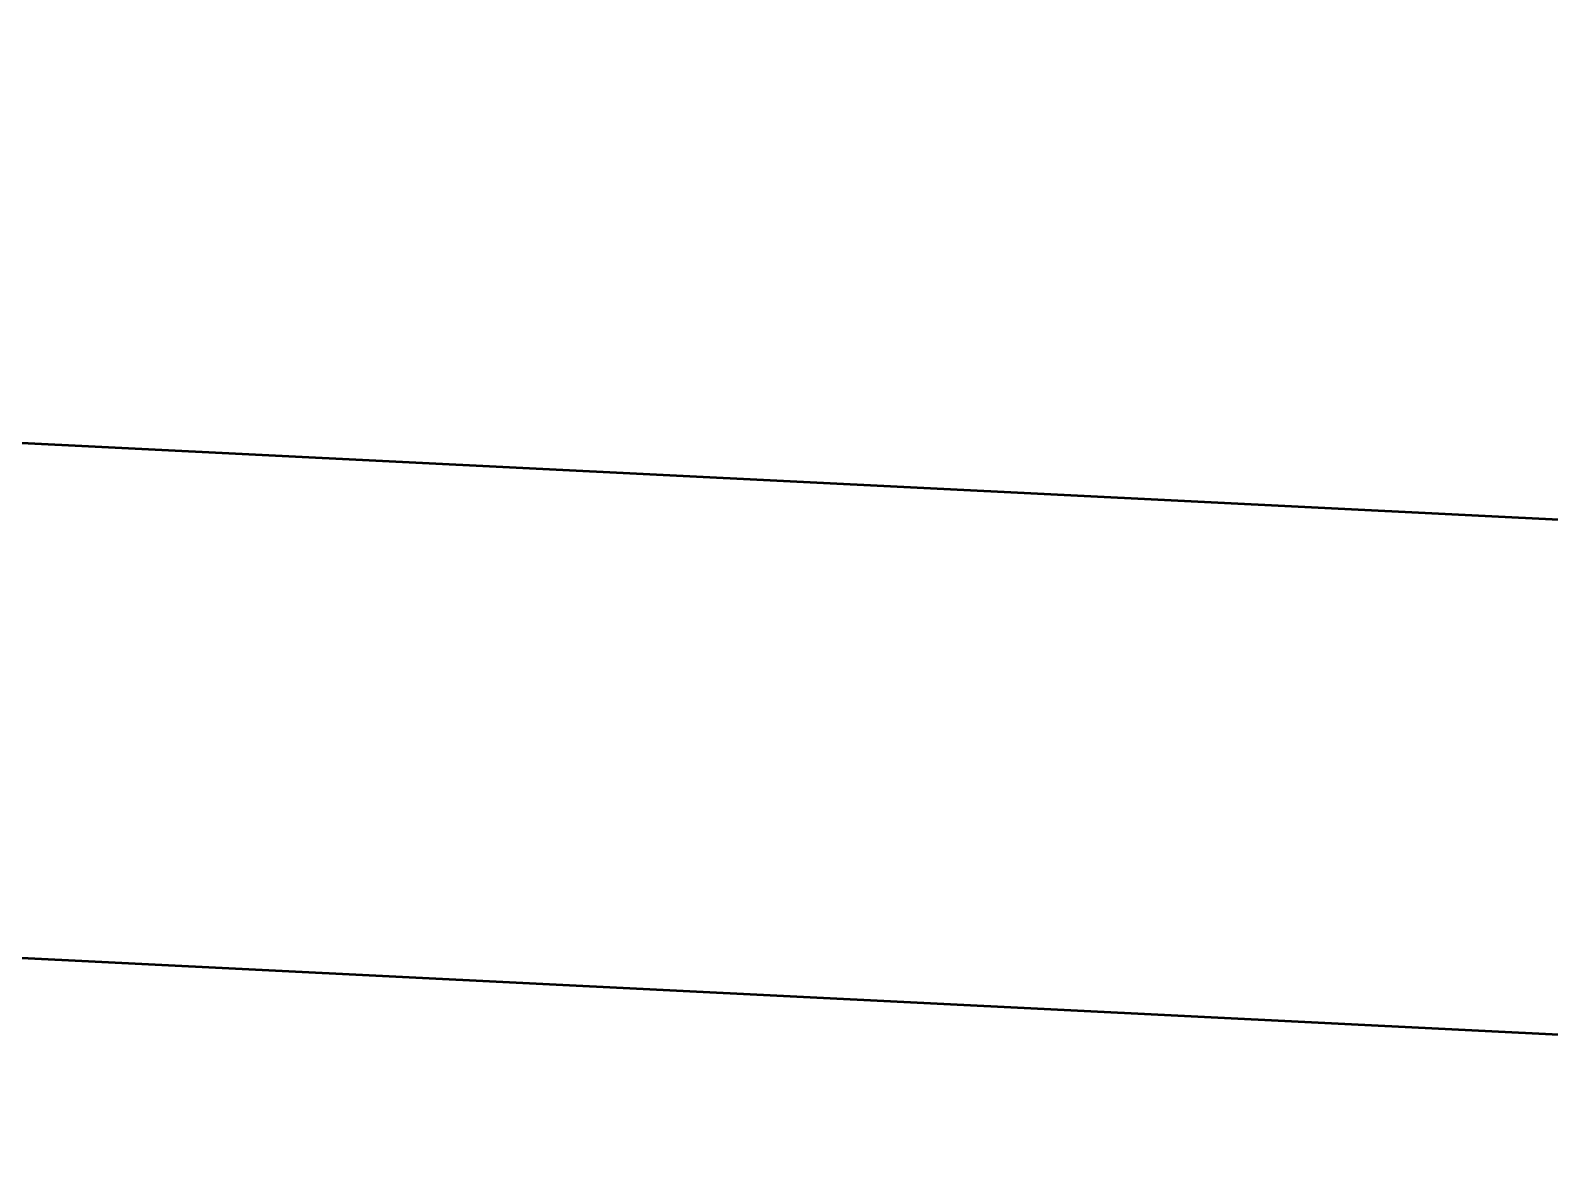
# Model space of a CAD drawing. Header units: metres. Extents: x 10 to 831, y 10 to 584.
# Drawn here: x 62.11 to 68.01, y 306 to 310.4 of the extents above; entities that cross this region are included whole.
import ezdxf

# ---------------------------------------------------------------- set-up
doc = ezdxf.new("R2010")
doc.units = ezdxf.units.M
doc.layers.add('CUT', color=7, linetype='Continuous', lineweight=50)
doc.layers.add('VIS', color=8, linetype='Continuous', lineweight=13)

msp = doc.modelspace()

# ---------------------------------------------------------------- linework, layer by layer
at = {"layer": 'CUT'}
for p, q in [((78, 308.002), (30, 310.402)), ((30, 308.402), (78, 306.002))]:
    msp.add_line(p, q, dxfattribs=at)
at = {"layer": 'VIS'}
for p, q in [((30, 310.402), (78, 308.002)), ((62.722, 308.766), (43.9076, 309.7068)), ((51.8084, 309.3116), (65.646, 308.6196)), ((60.3472, 308.8848), (62.4848, 308.7776)), ((61.5228, 308.826), (62.7632, 308.764)), ((62.3272, 308.7856), (61.728, 308.8156)), ((62.2272, 308.7908), (61.7344, 308.8152)), ((61.744, 308.8148), (62.502, 308.7768)), ((61.7516, 308.8144), (62.3152, 308.7864)), ((62.4228, 308.7808), (61.8228, 308.8108)), ((61.866, 308.8088), (62.4584, 308.7792)), ((61.8988, 308.8072), (62.3916, 308.7824)), ((61.9276, 308.8056), (62.5272, 308.7756)), ((61.9524, 308.8044), (62.432, 308.7804)), ((61.9672, 308.8036), (62.418, 308.7812)), ((61.9724, 308.8032), (62.1636, 308.794)), ((62.0016, 308.802), (62.2012, 308.792)), ((62.0172, 308.8012), (62.1716, 308.7936)), ((62.0228, 308.8008), (62.6224, 308.7708)), ((62.04, 308.8), (62.24, 308.79)), ((62.04, 308.8), (62.24, 308.79)), ((62.0404, 308.8), (62.1988, 308.792)), ((62.054, 308.7992), (62.254, 308.7892)), ((62.0696, 308.7984), (62.2392, 308.79)), ((62.2608, 308.7888), (62.108, 308.7968)), ((62.118, 308.796), (62.3136, 308.7864)), ((62.312, 308.7864), (62.1212, 308.796)), ((62.1496, 308.7944), (62.3232, 308.786)), ((62.1608, 308.794), (62.3416, 308.7848)), ((62.3612, 308.784), (62.1612, 308.794)), ((62.1768, 308.7932), (62.3764, 308.7832)), ((62.204, 308.792), (62.4028, 308.782)), ((62.2068, 308.7916), (62.3556, 308.7844)), ((62.2452, 308.7896), (62.8416, 308.76)), ((62.2516, 308.7896), (62.8416, 308.76)), ((62.2608, 308.7888), (62.4136, 308.7812)), ((62.4616, 308.7788), (62.2616, 308.7888)), ((62.2636, 308.7888), (62.4636, 308.7788)), ((62.2804, 308.788), (62.4764, 308.778)), ((62.2968, 308.7872), (62.4952, 308.7772)), ((62.312, 308.7864), (62.5028, 308.7768)), ((62.3132, 308.7864), (62.4788, 308.778)), ((62.3432, 308.7848), (62.5432, 308.7748)), ((62.3444, 308.7848), (62.5388, 308.7752)), ((62.348, 308.7848), (63.2232, 308.7408)), ((62.3612, 308.784), (62.5608, 308.774)), ((62.3888, 308.7824), (63.1744, 308.7432)), ((62.4168, 308.7812), (62.988, 308.7524)), ((62.4204, 308.7808), (62.5916, 308.7724)), ((62.4456, 308.7796), (62.6456, 308.7696)), ((62.4476, 308.7796), (62.6444, 308.7696)), ((62.4616, 308.7788), (62.6616, 308.7688)), ((62.4844, 308.7776), (62.6796, 308.768)), ((62.6744, 308.7684), (62.516, 308.7764)), ((62.5292, 308.7756), (62.6972, 308.7672)), ((63.086, 308.7476), (62.578, 308.7732)), ((62.6088, 308.7716), (62.8024, 308.762)), ((62.8276, 308.7608), (62.6328, 308.7704)), ((62.6516, 308.7696), (62.8436, 308.76)), ((62.6744, 308.7684), (62.8328, 308.7604)), ((63.252, 308.7396), (62.704, 308.7668)), ((63.3304, 308.7356), (62.7412, 308.7648)), ((62.7512, 308.7644), (62.9504, 308.7544)), ((62.7596, 308.764), (63.6816, 308.718)), ((62.7968, 308.762), (62.9964, 308.752)), ((62.8012, 308.762), (63.0012, 308.752)), ((62.802, 308.762), (62.9508, 308.7544)), ((62.818, 308.7612), (63.0172, 308.7512)), ((62.8368, 308.76), (62.992, 308.7524)), ((62.8436, 308.76), (63.0172, 308.7512)), ((62.884, 308.758), (63.0648, 308.7488)), ((63.076, 308.7484), (62.8848, 308.7576)), ((62.8852, 308.7576), (63.0464, 308.7496)), ((62.8868, 308.7576), (63.0692, 308.7484)), ((62.8924, 308.7572), (63.0916, 308.7476)), ((62.8924, 308.7572), (63.072, 308.7484)), ((63.076, 308.7484), (62.9032, 308.7568)), ((62.912, 308.7564), (65.0496, 308.6496)), ((62.9352, 308.7552), (63.9324, 308.7052)), ((62.9376, 308.7552), (63.5268, 308.7256)), ((62.9428, 308.7548), (63.0972, 308.7472)), ((63.4972, 308.7272), (62.944, 308.7548)), ((63.1604, 308.744), (62.9604, 308.754)), ((62.9992, 308.752), (63.198, 308.742)), ((63.1776, 308.7432), (63.0248, 308.7508)), ((63.264, 308.7388), (63.064, 308.7488)), ((63.076, 308.7484), (63.2668, 308.7388)), ((63.076, 308.7484), (63.2488, 308.7396)), ((63.086, 308.7476), (63.2556, 308.7392)), ((63.1024, 308.7468), (63.3008, 308.7368)), ((63.1096, 308.7464), (63.3092, 308.7364)), ((63.1188, 308.746), (63.31, 308.7364)), ((63.1228, 308.746), (63.3172, 308.736)), ((78, 308.002), (63.1464, 308.7448)), ((63.1604, 308.744), (63.3604, 308.734)), ((63.1776, 308.7432), (63.3304, 308.7356)), ((63.2012, 308.742), (63.3692, 308.7336)), ((63.4172, 308.7312), (63.2176, 308.7412)), ((64.9184, 308.656), (63.2248, 308.7408)), ((63.2312, 308.7404), (63.3908, 308.7324)), ((63.4288, 308.7304), (63.2352, 308.7404)), ((63.26, 308.7388), (63.7148, 308.7164)), ((63.264, 308.7388), (63.464, 308.7288)), ((63.2724, 308.7384), (63.8724, 308.7084)), ((63.9112, 308.7064), (63.3164, 308.736)), ((63.3388, 308.7352), (63.4848, 308.7276)), ((63.3544, 308.7344), (63.9224, 308.706)), ((63.358, 308.734), (63.5412, 308.7248)), ((63.3836, 308.7328), (63.5772, 308.7232)), ((63.4132, 308.7312), (65.1064, 308.6468)), ((63.4288, 308.7304), (63.6224, 308.7208)), ((63.4424, 308.73), (64.0412, 308.7)), ((63.4452, 308.7296), (64.0372, 308.7)), ((63.456, 308.7292), (63.652, 308.7196)), ((63.4616, 308.7288), (63.6616, 308.7188)), ((63.6256, 308.7208), (63.4672, 308.7288)), ((63.4692, 308.7284), (63.9196, 308.706)), ((63.486, 308.7276), (63.6844, 308.7176)), ((63.5148, 308.7264), (64.506, 308.6768)), ((63.5428, 308.7248), (63.7404, 308.7148)), ((63.5476, 308.7248), (63.7464, 308.7148)), ((63.56, 308.724), (64.0228, 308.7008)), ((63.7668, 308.7136), (63.594, 308.7224)), ((63.764, 308.714), (63.5944, 308.7224)), ((63.6104, 308.7216), (64.1492, 308.6944)), ((63.6236, 308.7208), (64.5152, 308.6764)), ((63.6256, 308.7208), (63.784, 308.7128)), ((63.6296, 308.7204), (63.8264, 308.7108)), ((63.6336, 308.7204), (65.4004, 308.632)), ((63.8396, 308.71), (63.6488, 308.7196)), ((63.6916, 308.7176), (63.868, 308.7088)), ((63.6952, 308.7172), (63.844, 308.71)), ((64.1992, 308.692), (63.7064, 308.7168)), ((63.9348, 308.7052), (63.7392, 308.7152)), ((63.9584, 308.704), (63.7588, 308.714)), ((63.764, 308.714), (63.9332, 308.7052)), ((63.7668, 308.7136), (63.9396, 308.7052)), ((63.7696, 308.7136), (63.9252, 308.7056)), ((63.7888, 308.7124), (63.9416, 308.7048)), ((63.7892, 308.7124), (63.9604, 308.704)), ((64.348, 308.6848), (63.8, 308.712)), ((63.9964, 308.702), (63.8016, 308.712)), ((64.4224, 308.6808), (63.8224, 308.7108)), ((63.8396, 308.71), (64.0308, 308.7004)), ((63.8528, 308.7092), (64.0144, 308.7012)), ((63.8708, 308.7084), (64.3636, 308.684)), ((63.8732, 308.7084), (64.0412, 308.7)), ((63.9012, 308.7068), (64.0956, 308.6972)), ((63.9088, 308.7064), (64.1084, 308.6964)), ((63.9236, 308.706), (64.07, 308.6984)), ((63.9348, 308.7052), (64.13, 308.6956)), ((63.9584, 308.704), (64.1584, 308.694)), ((63.9828, 308.7028), (64.5308, 308.6756)), ((63.996, 308.702), (64.196, 308.6924)), ((64.0008, 308.702), (64.2008, 308.692)), ((64.0224, 308.7008), (64.6224, 308.6708)), ((64.0436, 308.7), (64.2384, 308.69)), ((64.0448, 308.6996), (65.7184, 308.616)), ((64.0456, 308.6996), (64.2456, 308.6896)), ((64.0544, 308.6992), (64.2544, 308.6892)), ((64.074, 308.6984), (64.27, 308.6884)), ((64.0768, 308.698), (65.0772, 308.648)), ((64.5768, 308.6732), (64.1012, 308.6968)), ((65.1356, 308.6452), (64.1364, 308.6952)), ((64.158, 308.694), (64.3516, 308.6844)), ((64.1904, 308.6924), (64.35, 308.6844)), ((64.218, 308.6912), (64.4148, 308.6812)), ((64.234, 308.6904), (64.4328, 308.6804)), ((64.2396, 308.69), (64.4356, 308.6804)), ((64.2596, 308.6892), (64.7352, 308.6652)), ((64.462, 308.6788), (64.262, 308.6888)), ((64.4644, 308.6788), (64.2644, 308.6888)), ((64.2652, 308.6888), (64.456, 308.6792)), ((64.4416, 308.68), (64.272, 308.6884)), ((64.2744, 308.6884), (65.3744, 308.6332)), ((64.458, 308.6792), (64.2852, 308.6876)), ((64.2876, 308.6876), (64.8864, 308.6576)), ((64.2904, 308.6876), (64.7368, 308.6652)), ((64.2916, 308.6876), (64.49, 308.6776)), ((64.3212, 308.686), (64.8928, 308.6572)), ((64.3364, 308.6852), (65.3352, 308.6352)), ((64.3416, 308.6848), (64.5412, 308.6748)), ((64.5912, 308.6724), (64.3924, 308.6824)), ((64.4112, 308.6816), (65.0088, 308.6516)), ((64.6036, 308.672), (64.4128, 308.6812)), ((64.972, 308.6536), (64.4188, 308.6812)), ((64.4416, 308.68), (64.6112, 308.6716)), ((64.4552, 308.6792), (65.0036, 308.652)), ((64.458, 308.6792), (64.6308, 308.6704)), ((64.462, 308.6788), (64.662, 308.6688)), ((64.4644, 308.6788), (64.6644, 308.6688)), ((64.4856, 308.6776), (64.64, 308.67)), ((64.498, 308.6772), (64.982, 308.6528)), ((64.5088, 308.6764), (64.6548, 308.6692)), ((64.7284, 308.6656), (64.5308, 308.6756)), ((64.5452, 308.6748), (64.7132, 308.6664)), ((64.7056, 308.6668), (64.5528, 308.6744)), ((64.5744, 308.6732), (64.7668, 308.6636)), ((64.5912, 308.6724), (64.79, 308.6624)), ((64.6032, 308.672), (65.1564, 308.644)), ((64.6036, 308.672), (64.7948, 308.6624)), ((64.6756, 308.6684), (64.8736, 308.6584)), ((64.6796, 308.668), (64.874, 308.6584)), ((64.688, 308.6676), (64.8672, 308.6588)), ((64.902, 308.6568), (64.7056, 308.6668)), ((64.7056, 308.6668), (64.8584, 308.6592)), ((64.7284, 308.6656), (64.9256, 308.6556)), ((64.742, 308.6648), (64.9412, 308.6548)), ((64.758, 308.664), (64.958, 308.654)), ((64.7764, 308.6632), (65.5344, 308.6252)), ((64.7984, 308.662), (65.6732, 308.6184)), ((64.8112, 308.6616), (65.0084, 308.6516)), ((64.8544, 308.6592), (65.0544, 308.6492)), ((64.864, 308.6588), (65.02, 308.6512)), ((64.8856, 308.6576), (65.0852, 308.6476)), ((64.902, 308.6568), (65.0984, 308.6472)), ((65.1072, 308.6468), (64.9116, 308.6564)), ((65.074, 308.6484), (64.9132, 308.6564)), ((64.9328, 308.6552), (65.1264, 308.6456)), ((65.1588, 308.644), (64.9592, 308.654)), ((64.9696, 308.6536), (65.1692, 308.6436)), ((65.1652, 308.6436), (64.9704, 308.6536)), ((64.9712, 308.6536), (65.4216, 308.6308)), ((65.1492, 308.6444), (64.9764, 308.6532)), ((64.9872, 308.6528), (65.186, 308.6428)), ((65.0236, 308.6508), (65.2196, 308.6412)), ((65.2108, 308.6416), (65.0524, 308.6492)), ((65.2624, 308.6388), (65.0624, 308.6488)), ((65.0848, 308.6476), (65.2828, 308.638)), ((65.0936, 308.6472), (65.24, 308.64)), ((65.1072, 308.6468), (65.3024, 308.6368)), ((65.1116, 308.6464), (68.134, 308.4952)), ((65.1492, 308.6444), (65.3216, 308.636)), ((65.1496, 308.6444), (65.3092, 308.6364)), ((65.1588, 308.644), (65.3588, 308.634)), ((65.366, 308.6336), (65.1724, 308.6432)), ((65.3676, 308.6336), (65.1768, 308.6432)), ((65.1832, 308.6428), (65.332, 308.6356)), ((65.3864, 308.6328), (65.1876, 308.6428)), ((65.2004, 308.642), (65.4004, 308.632)), ((65.2108, 308.6416), (65.3696, 308.6336)), ((65.2172, 308.6412), (65.3852, 308.6328)), ((65.246, 308.6396), (65.446, 308.6296)), ((65.248, 308.6396), (65.4436, 308.63)), ((65.444, 308.63), (65.2612, 308.6388)), ((65.2624, 308.6388), (65.4624, 308.6288)), ((65.458, 308.6292), (65.2888, 308.6376)), ((65.9232, 308.606), (65.324, 308.636)), ((65.366, 308.6336), (65.5596, 308.624)), ((65.3676, 308.6336), (65.5584, 308.624)), ((65.3864, 308.6328), (65.5852, 308.6228)), ((65.4112, 308.6316), (65.5656, 308.6236)), ((65.4116, 308.6316), (65.6024, 308.622)), ((65.4192, 308.6312), (66.0112, 308.6016)), ((65.4272, 308.6308), (65.626, 308.6208)), ((65.4384, 308.63), (65.638, 308.62)), ((65.444, 308.63), (65.6264, 308.6208)), ((65.4528, 308.6292), (65.6288, 308.6204)), ((65.458, 308.6292), (65.6524, 308.6192)), ((65.458, 308.6292), (65.6276, 308.6208)), ((65.4584, 308.6292), (65.658, 308.6192)), ((65.466, 308.6288), (65.6272, 308.6208)), ((65.4768, 308.628), (67.6144, 308.5212)), ((65.5236, 308.626), (66.1232, 308.596)), ((65.5956, 308.6224), (65.7956, 308.6124)), ((65.6024, 308.622), (65.7972, 308.612)), ((65.84, 308.61), (65.6672, 308.6188)), ((65.6732, 308.6184), (65.8732, 308.6084)), ((66.5, 308.5772), (65.6784, 308.618)), ((65.6788, 308.618), (65.8248, 308.6108)), ((65.7072, 308.6168), (65.9008, 308.6068)), ((65.9136, 308.6064), (65.716, 308.616)), ((65.9584, 308.604), (65.7584, 308.614)), ((65.7652, 308.6136), (65.9448, 308.6048)), ((65.7824, 308.6128), (65.9808, 308.6028)), ((65.7908, 308.6124), (65.9876, 308.6028)), ((66.422, 308.5808), (65.822, 308.6108)), ((65.84, 308.61), (66.0128, 308.6012)), ((65.8428, 308.61), (66.6644, 308.5688)), ((65.8648, 308.6088), (66.0628, 308.5988)), ((65.8848, 308.6076), (66.0728, 308.5984)), ((65.8892, 308.6076), (66.0572, 308.5992)), ((65.9136, 308.6064), (66.1112, 308.5964)), ((65.918, 308.606), (66.4664, 308.5788)), ((66.1316, 308.5956), (65.9404, 308.6048)), ((65.9548, 308.6044), (66.12, 308.596)), ((65.9584, 308.604), (66.158, 308.594)), ((66.1336, 308.5952), (65.9632, 308.604)), ((66.136, 308.5952), (65.9664, 308.6036)), ((65.9672, 308.6036), (66.1404, 308.5948)), ((65.9932, 308.6024), (66.1904, 308.5924)), ((66, 308.602), (66.2, 308.592)), ((66.162, 308.594), (66.0036, 308.602)), ((66.0048, 308.6016), (66.204, 308.5916)), ((66.006, 308.6016), (66.5744, 308.5732)), ((66.2112, 308.5916), (66.0116, 308.6016)), ((66.022, 308.6008), (66.622, 308.5708)), ((66.0284, 308.6004), (66.4912, 308.5776)), ((66.0304, 308.6004), (66.226, 308.5908)), ((66.076, 308.598), (66.2248, 308.5908)), ((66.234, 308.5904), (66.0812, 308.598)), ((66.2792, 308.588), (66.084, 308.598)), ((66.1088, 308.5964), (66.5884, 308.5724)), ((66.1316, 308.5956), (66.3224, 308.586)), ((66.1336, 308.5952), (66.3044, 308.5868)), ((66.1344, 308.5952), (66.6228, 308.5708)), ((66.136, 308.5952), (66.3052, 308.5868)), ((66.3336, 308.5852), (66.1388, 308.5952)), ((66.1624, 308.594), (66.3208, 308.586)), ((66.1816, 308.5928), (66.38, 308.5828)), ((66.1848, 308.5928), (66.356, 308.584)), ((66.1992, 308.592), (66.3952, 308.5824)), ((66.2112, 308.5916), (66.4108, 308.5816)), ((66.226, 308.5908), (66.4164, 308.5812)), ((66.234, 308.5904), (66.3868, 308.5828)), ((66.236, 308.59), (66.4308, 308.5804)), ((66.2572, 308.5892), (66.4128, 308.5812)), ((66.8156, 308.5612), (66.2624, 308.5888)), ((66.2636, 308.5888), (66.41, 308.5816)), ((66.4648, 308.5788), (66.2648, 308.5888)), ((66.274, 308.5884), (66.4724, 308.5784)), ((66.2792, 308.588), (66.4748, 308.5784)), ((66.2924, 308.5872), (66.7472, 308.5648)), ((66.3396, 308.5852), (66.5392, 308.5752)), ((66.54, 308.5752), (66.3572, 308.584)), ((66.5312, 308.5756), (66.3584, 308.584)), ((66.4336, 308.5804), (66.5952, 308.5724)), ((66.4468, 308.5796), (67, 308.552)), ((66.4728, 308.5784), (66.9236, 308.556)), ((66.4748, 308.5784), (67.2604, 308.5388)), ((66.4772, 308.578), (67.012, 308.5512)), ((66.4804, 308.578), (66.68, 308.568)), ((66.4832, 308.578), (67.022, 308.5508)), ((66.5312, 308.5756), (66.704, 308.5668)), ((66.54, 308.5752), (66.7224, 308.566)), ((66.5576, 308.574), (66.7488, 308.5644)), ((66.5612, 308.574), (66.7292, 308.5656)), ((66.6168, 308.5712), (66.782, 308.5628)), ((67.1136, 308.5464), (66.638, 308.57)), ((66.6564, 308.5692), (66.856, 308.5592)), ((66.6612, 308.5688), (66.8348, 308.5604)), ((66.8664, 308.5588), (66.67, 308.5684)), ((66.6712, 308.5684), (66.82, 308.5608)), ((66.684, 308.5676), (67.2832, 308.538)), ((66.8952, 308.5572), (66.7044, 308.5668)), ((66.7052, 308.5668), (66.9048, 308.5568)), ((66.7528, 308.5644), (66.9528, 308.5544)), ((66.7952, 308.5624), (66.9948, 308.5524)), ((66.7964, 308.562), (67.272, 308.5384)), ((66.846, 308.5596), (67.046, 308.5496)), ((66.8488, 308.5596), (66.9948, 308.5524)), ((66.8548, 308.5592), (67.0548, 308.5492)), ((66.8608, 308.5588), (67.0416, 308.55)), ((66.8664, 308.5588), (67.0628, 308.5488)), ((66.8952, 308.5572), (67.0864, 308.5476)), ((66.8984, 308.5572), (67.7736, 308.5132)), ((67.0992, 308.5472), (66.9016, 308.5568)), ((66.954, 308.5544), (67.1084, 308.5464)), ((66.9748, 308.5532), (67.1736, 308.5432)), ((66.9828, 308.5528), (67.1788, 308.5432)), ((67.1524, 308.5444), (66.9832, 308.5528)), ((66.998, 308.552), (67.5904, 308.5224)), ((67.0144, 308.5512), (67.2092, 308.5416)), ((67.0356, 308.5504), (67.2352, 308.5404)), ((67.24, 308.54), (67.04, 308.55)), ((67.222, 308.5408), (67.0492, 308.5496)), ((67.054, 308.5492), (67.252, 308.5392)), ((67.2628, 308.5388), (67.0628, 308.5488)), ((67.3032, 308.5368), (67.1096, 308.5464)), ((67.1112, 308.5464), (67.274, 308.5384)), ((67.1524, 308.5444), (67.322, 308.536)), ((67.1612, 308.544), (67.356, 308.534)), ((67.1996, 308.542), (67.3996, 308.532)), ((67.2, 308.542), (67.7976, 308.512)), ((67.2044, 308.5416), (67.4, 308.532)), ((67.2136, 308.5412), (67.3896, 308.5324)), ((67.222, 308.5408), (67.3948, 308.5324)), ((67.2332, 308.5404), (67.4012, 308.532)), ((67.24, 308.54), (67.44, 308.53)), ((67.24, 308.54), (67.44, 308.53)), ((67.2628, 308.5388), (67.4628, 308.5288)), ((67.2668, 308.5388), (67.4592, 308.5292)), ((67.2736, 308.5384), (67.8736, 308.5084)), ((67.2788, 308.538), (67.4444, 308.5296)), ((67.3032, 308.5368), (67.4972, 308.5272)), ((67.5024, 308.5268), (67.3076, 308.5368)), ((67.3808, 308.5328), (67.9292, 308.5056)), ((67.3876, 308.5328), (67.5476, 308.5248)), ((67.4016, 308.532), (67.5628, 308.524)), ((67.4336, 308.5304), (67.58, 308.5232)), ((67.636, 308.5204), (67.4532, 308.5292)), ((67.4548, 308.5292), (67.6548, 308.5192)), ((67.6652, 308.5188), (67.4652, 308.5288)), ((67.6592, 308.5192), (67.4684, 308.5284)), ((67.504, 308.5268), (67.704, 308.5168)), ((67.5288, 308.5256), (67.728, 308.5156)), ((67.5524, 308.5244), (67.752, 308.5144)), ((67.5604, 308.524), (67.74, 308.5148)), ((67.564, 308.5236), (67.7128, 308.5164)), ((67.584, 308.5228), (67.7648, 308.5136)), ((67.7476, 308.5148), (67.5892, 308.5224)), ((67.762, 308.514), (67.6092, 308.5216)), ((67.636, 308.5204), (67.8184, 308.5112)), ((67.6436, 308.52), (67.8372, 308.51)), ((67.6548, 308.5192), (67.8548, 308.5092)), ((67.6592, 308.5192), (67.8504, 308.5096)), ((67.83, 308.5104), (67.6608, 308.5188)), ((67.6652, 308.5188), (67.8652, 308.5088)), ((67.678, 308.518), (68.2784, 308.488)), ((67.704, 308.5168), (67.8952, 308.5072)), ((67.9132, 308.5064), (67.7404, 308.5148)), ((67.7476, 308.5148), (67.906, 308.5068)), ((67.7572, 308.514), (67.954, 308.5044)), ((67.762, 308.514), (67.9148, 308.5064)), ((67.77, 308.5136), (67.9688, 308.5036)), ((67.7928, 308.5124), (67.9876, 308.5028)), ((67.8084, 308.5116), (68.2632, 308.4888)), ((68.0216, 308.5008), (67.8216, 308.5108)), ((67.83, 308.5104), (67.9996, 308.502)), ((67.8796, 308.508), (68.034, 308.5004)), ((67.9052, 308.5068), (68.0732, 308.4984)), ((67.9132, 308.5064), (68.086, 308.4976)), ((67.9632, 308.504), (68.1604, 308.494)), ((67.9748, 308.5032), (68.4252, 308.4808)), ((68.472, 308.4784), (67.9788, 308.5032)), ((30, 308.402), (78, 306.002)), ((63.204, 306.7416), (42.5292, 307.7756)), ((59.0412, 306.95), (62.4344, 306.7804)), ((63.0368, 306.75), (60.9668, 306.8536)), ((62.348, 306.7844), (61.1228, 306.846)), ((61.1552, 306.8444), (63.2248, 306.7408)), ((65.3996, 306.632), (61.514, 306.8264)), ((62.2408, 306.79), (61.642, 306.82)), ((62.338, 306.7852), (61.7564, 306.814)), ((61.7588, 306.814), (62.3484, 306.7844)), ((62.3504, 306.7844), (61.8956, 306.8072)), ((62.1608, 306.794), (61.98, 306.8028)), ((62.1744, 306.7932), (61.9948, 306.8024)), ((62.1688, 306.7936), (62.0224, 306.8008)), ((62.2608, 306.7888), (62.0636, 306.7988)), ((62.3096, 306.7864), (62.1112, 306.7964)), ((62.568, 306.7736), (62.1176, 306.796)), ((62.3188, 306.786), (62.1188, 306.796)), ((62.3432, 306.7848), (62.1436, 306.7948)), ((62.1604, 306.794), (62.3544, 306.7844)), ((62.326, 306.7856), (62.1716, 306.7936)), ((62.3968, 306.782), (62.1968, 306.792)), ((62.3572, 306.784), (62.1988, 306.792)), ((62.402, 306.782), (62.2032, 306.792)), ((62.4044, 306.7816), (62.2044, 306.7916)), ((62.4188, 306.7812), (62.2188, 306.7912)), ((62.8224, 306.7608), (62.2228, 306.7908)), ((62.4148, 306.7812), (62.2296, 306.7904)), ((62.4084, 306.7816), (62.2392, 306.79)), ((62.4204, 306.7808), (62.2492, 306.7896)), ((62.8416, 306.76), (62.2504, 306.7896)), ((62.5212, 306.776), (62.3388, 306.7852)), ((63.2548, 306.7392), (62.3444, 306.7848)), ((62.3472, 306.7848), (62.5468, 306.7748)), ((62.5008, 306.7768), (62.348, 306.7844)), ((62.3572, 306.784), (62.516, 306.7764)), ((62.5292, 306.7756), (62.3612, 306.784)), ((62.8852, 306.7576), (62.4012, 306.782)), ((62.4016, 306.782), (62.6, 306.772)), ((62.6032, 306.772), (62.4044, 306.7816)), ((62.4084, 306.7816), (62.578, 306.7732)), ((62.5788, 306.7732), (62.412, 306.7816)), ((62.6124, 306.7712), (62.4128, 306.7812)), ((62.6088, 306.7716), (62.4152, 306.7812)), ((62.4188, 306.7812), (62.6188, 306.7712)), ((62.4228, 306.7808), (63.0224, 306.7508)), ((62.9924, 306.7524), (62.444, 306.7796)), ((62.6448, 306.7696), (62.4484, 306.7796)), ((62.6516, 306.7696), (62.4592, 306.7792)), ((62.6632, 306.7688), (62.4636, 306.7788)), ((62.656, 306.7692), (62.4716, 306.7784)), ((62.6948, 306.7672), (62.4964, 306.7772)), ((62.694, 306.7672), (62.5028, 306.7768)), ((63.1184, 306.746), (62.5192, 306.776)), ((62.5212, 306.776), (62.704, 306.7668)), ((63.5264, 306.7256), (62.5276, 306.7756)), ((62.7336, 306.7652), (62.5388, 306.7752)), ((62.6976, 306.7672), (62.546, 306.7748)), ((62.7512, 306.7644), (62.552, 306.7744)), ((62.5788, 306.7732), (62.746, 306.7648)), ((63.1832, 306.7428), (62.5836, 306.7728)), ((62.8012, 306.762), (62.6012, 306.772)), ((62.6032, 306.772), (62.802, 306.762)), ((62.7536, 306.7644), (62.6076, 306.7716)), ((62.6124, 306.7712), (62.812, 306.7616)), ((65.5964, 306.622), (62.6524, 306.7692)), ((62.802, 306.762), (62.6532, 306.7692)), ((62.8368, 306.76), (62.6812, 306.768)), ((62.8924, 306.7572), (62.6932, 306.7672)), ((62.694, 306.7672), (62.8848, 306.7576)), ((62.6976, 306.7672), (62.8492, 306.7596)), ((62.884, 306.758), (62.7032, 306.7668)), ((62.9004, 306.7568), (62.7048, 306.7668)), ((63.2516, 306.7396), (62.7128, 306.7664)), ((62.7188, 306.766), (63.3184, 306.736)), ((63.542, 306.7248), (62.7204, 306.766)), ((63.2312, 306.7404), (62.7516, 306.7644)), ((62.7836, 306.7628), (63.7828, 306.7128)), ((63.2712, 306.7384), (62.7956, 306.7624)), ((63.646, 306.7196), (62.86, 306.7588)), ((62.8848, 306.7576), (63.7064, 306.7168)), ((63.0896, 306.7476), (62.8916, 306.7576)), ((63.5456, 306.7248), (62.9464, 306.7548)), ((63.148, 306.7444), (62.9484, 306.7544)), ((63.1552, 306.7444), (62.97, 306.7536)), ((63.1536, 306.7444), (62.9728, 306.7532)), ((63.2164, 306.7412), (63.0172, 306.7512)), ((63.2012, 306.742), (63.0332, 306.7504)), ((63.242, 306.74), (63.042, 306.75)), ((63.2956, 306.7372), (63.0968, 306.7472)), ((63.2516, 306.7396), (63.0972, 306.7472)), ((63.3084, 306.7364), (63.15, 306.7444)), ((63.3044, 306.7368), (63.1528, 306.7444)), ((63.1536, 306.7444), (63.334, 306.7352)), ((63.764, 306.714), (63.168, 306.7436)), ((63.3836, 306.7328), (63.19, 306.7424)), ((63.3388, 306.7352), (63.1924, 306.7424)), ((63.3984, 306.732), (63.1996, 306.742)), ((63.4208, 306.7308), (63.2284, 306.7404)), ((63.3972, 306.732), (63.2484, 306.7396)), ((63.456, 306.7292), (63.26, 306.7392)), ((63.4172, 306.7312), (63.2644, 306.7388)), ((63.458, 306.7292), (63.2668, 306.7388)), ((63.7892, 306.7124), (63.276, 306.7384)), ((63.2956, 306.7372), (63.494, 306.7272)), ((64.9576, 306.654), (63.3012, 306.7368)), ((63.3044, 306.7368), (63.456, 306.7292)), ((63.3084, 306.7364), (63.4672, 306.7288)), ((63.512, 306.7264), (63.3172, 306.736)), ((63.3304, 306.7356), (63.92, 306.706)), ((63.5476, 306.7248), (63.3484, 306.7344)), ((63.5432, 306.7248), (63.35, 306.7344)), ((63.9404, 306.7048), (63.3692, 306.7336)), ((63.8528, 306.7092), (63.3692, 306.7336)), ((65.5828, 306.6228), (63.384, 306.7328)), ((63.3984, 306.732), (63.5972, 306.722)), ((63.8664, 306.7088), (63.4116, 306.7316)), ((63.6072, 306.7216), (63.4264, 306.7308)), ((63.6296, 306.7204), (63.4324, 306.7304)), ((63.6172, 306.7212), (63.4348, 306.7304)), ((63.458, 306.7292), (63.6488, 306.7196)), ((63.662, 306.7188), (63.462, 306.7288)), ((64.7888, 306.6624), (63.4868, 306.7276)), ((63.7232, 306.716), (63.5268, 306.7256)), ((63.9988, 306.702), (63.5364, 306.7252)), ((63.5432, 306.7248), (63.7364, 306.7152)), ((64.448, 306.6796), (63.5732, 306.7232)), ((63.7608, 306.714), (63.5768, 306.7232)), ((63.7944, 306.7124), (63.5956, 306.7224)), ((63.7696, 306.7136), (63.614, 306.7212)), ((63.6172, 306.7212), (63.8, 306.712)), ((64.07, 306.6984), (63.6196, 306.7212)), ((63.84, 306.71), (63.6424, 306.72)), ((63.8612, 306.7088), (63.6616, 306.7188)), ((63.662, 306.7188), (63.862, 306.7088)), ((63.884, 306.708), (63.686, 306.7176)), ((63.888, 306.7076), (63.6884, 306.7176)), ((63.6904, 306.7176), (64.1528, 306.6944)), ((64.2768, 306.688), (63.6952, 306.7172)), ((63.8732, 306.7084), (63.7052, 306.7168)), ((63.8952, 306.7072), (63.7104, 306.7164)), ((64.1772, 306.6932), (63.7144, 306.7164)), ((63.9168, 306.706), (63.7172, 306.716)), ((64.3416, 306.6848), (63.742, 306.7148)), ((63.9112, 306.7064), (63.7592, 306.714)), ((63.9236, 306.706), (63.7776, 306.7132)), ((63.9428, 306.7048), (63.784, 306.7128)), ((63.9696, 306.7036), (63.79, 306.7124)), ((64.0184, 306.7012), (63.8184, 306.7112)), ((64.04, 306.7), (63.84, 306.71)), ((64.44, 306.68), (63.84, 306.71)), ((64.074, 306.6984), (63.8784, 306.708)), ((64.4552, 306.6792), (63.9068, 306.7068)), ((63.9112, 306.7064), (64.0628, 306.6988)), ((64.1028, 306.6968), (63.9332, 306.7052)), ((64.158, 306.694), (63.9644, 306.7036)), ((63.9836, 306.7028), (66.1824, 306.5928)), ((64.1936, 306.6924), (63.9948, 306.7024)), ((64.0184, 306.7012), (64.2184, 306.6912)), ((64.1904, 306.6924), (64.0304, 306.7004)), ((64.2216, 306.6908), (64.0308, 306.7004)), ((64.04, 306.7), (64.64, 306.67)), ((64.2396, 306.69), (64.0436, 306.7)), ((64.2788, 306.688), (64.0808, 306.698)), ((64.2916, 306.6876), (64.0936, 306.6972)), ((64.2904, 306.6876), (64.0956, 306.6972)), ((64.278, 306.688), (64.1016, 306.6968)), ((64.1028, 306.6968), (64.272, 306.6884)), ((64.3172, 306.686), (64.1172, 306.696)), ((64.2904, 306.6876), (64.1416, 306.6948)), ((64.3472, 306.6848), (64.1472, 306.6948)), ((64.33, 306.6856), (64.1492, 306.6944)), ((64.7108, 306.6664), (64.1648, 306.6936)), ((64.1936, 306.6924), (64.3924, 306.6824)), ((64.4036, 306.682), (64.204, 306.692)), ((64.2216, 306.6908), (64.4128, 306.6812)), ((64.3916, 306.6824), (64.236, 306.6904)), ((64.278, 306.688), (64.4544, 306.6792)), ((64.8856, 306.6576), (64.2876, 306.6876)), ((64.3172, 306.686), (64.5168, 306.676)), ((64.498, 306.6772), (64.3368, 306.6852)), ((64.5088, 306.6764), (64.3624, 306.684)), ((64.5176, 306.676), (64.366, 306.6836)), ((64.5452, 306.6748), (64.3772, 306.6832)), ((64.5388, 306.6752), (64.3804, 306.6828)), ((64.5896, 306.6724), (64.3908, 306.6824)), ((64.608, 306.6716), (64.4084, 306.6816)), ((65.0356, 306.6504), (64.4368, 306.68)), ((64.6356, 306.6704), (64.4504, 306.6796)), ((64.6596, 306.6692), (64.46, 306.6788)), ((64.6304, 306.6704), (64.4652, 306.6788)), ((64.6716, 306.6684), (64.472, 306.6784)), ((64.6768, 306.668), (64.4788, 306.678)), ((64.5176, 306.676), (64.6696, 306.6684)), ((65.0784, 306.648), (64.5304, 306.6756)), ((64.7448, 306.6648), (64.5448, 306.6748)), ((64.608, 306.6716), (64.8076, 306.6616)), ((64.7804, 306.6628), (64.6112, 306.6716)), ((64.8112, 306.6616), (64.6144, 306.6712)), ((64.822, 306.6608), (64.6224, 306.6708)), ((65.0796, 306.648), (64.6248, 306.6708)), ((64.8296, 306.6604), (64.6316, 306.6704)), ((64.794, 306.6624), (64.64, 306.67)), ((64.816, 306.6612), (64.6448, 306.6696)), ((65.2344, 306.6404), (64.682, 306.668)), ((65.514, 306.6264), (64.6924, 306.6672)), ((64.7132, 306.6664), (65.2612, 306.6388)), ((64.894, 306.6572), (64.7352, 306.6652)), ((65.1832, 306.6428), (64.7368, 306.6652)), ((64.9596, 306.654), (64.7788, 306.6632)), ((64.7804, 306.6628), (64.95, 306.6544)), ((64.9444, 306.6548), (64.7916, 306.6624)), ((64.9856, 306.6528), (64.7948, 306.6624)), ((64.984, 306.6528), (64.8076, 306.6616)), ((64.822, 306.6608), (65.022, 306.6508)), ((64.8568, 306.6592), (65.6784, 306.618)), ((65.0468, 306.6496), (64.8672, 306.6588)), ((65.0688, 306.6484), (64.874, 306.6584)), ((64.894, 306.6572), (65.0524, 306.6492)), ((65.1152, 306.6464), (64.9156, 306.6564)), ((65.8848, 306.6076), (64.9456, 306.6548)), ((65.0936, 306.6472), (64.9476, 306.6548)), ((64.9596, 306.654), (65.5012, 306.6268)), ((64.984, 306.6528), (65.1604, 306.644)), ((64.9856, 306.6528), (65.1768, 306.6432)), ((65.1496, 306.6444), (64.9896, 306.6524)), ((65.1956, 306.6424), (64.9956, 306.6524)), ((65.2036, 306.642), (65.0036, 306.652)), ((65.218, 306.6412), (65.0184, 306.6512)), ((65.242, 306.64), (65.042, 306.65)), ((65.2172, 306.6412), (65.0492, 306.6496)), ((65.846, 306.6096), (65.0604, 306.6488)), ((65.6776, 306.618), (65.0772, 306.648)), ((65.6876, 306.6176), (65.0984, 306.6472)), ((65.5716, 306.6236), (65.1212, 306.646)), ((65.2924, 306.6372), (65.1272, 306.6456)), ((65.3436, 306.6348), (65.1512, 306.6444)), ((65.3244, 306.6356), (65.1688, 306.6436)), ((65.2088, 306.6416), (65.4012, 306.632)), ((65.814, 306.6112), (65.2216, 306.6408)), ((65.4684, 306.6284), (65.27, 306.6384)), ((65.8452, 306.6096), (65.2736, 306.6384)), ((65.2948, 306.6372), (66.2772, 306.588)), ((65.466, 306.6288), (65.3048, 306.6368)), ((65.5384, 306.6252), (65.3392, 306.6352)), ((65.546, 306.6248), (65.3464, 306.6348)), ((65.5524, 306.6244), (65.3696, 306.6336)), ((65.6624, 306.6188), (65.4624, 306.6288)), ((65.69, 306.6176), (65.5132, 306.6264)), ((66.1488, 306.5944), (65.5524, 306.6244)), ((65.7496, 306.6144), (65.5584, 306.624)), ((65.7196, 306.616), (65.5656, 306.6236)), ((66.1672, 306.5936), (65.6212, 306.6208)), ((66.1744, 306.5932), (65.6264, 306.6208)), ((65.7972, 306.612), (65.6276, 306.6208)), ((65.7784, 306.6132), (65.6296, 306.6204)), ((66.2152, 306.5912), (65.6336, 306.6204)), ((65.8468, 306.6096), (65.6524, 306.6192)), ((65.8576, 306.6092), (65.658, 306.6192)), ((65.866, 306.6088), (65.668, 306.6188)), ((66.2484, 306.5896), (65.6688, 306.6184)), ((65.8452, 306.6096), (65.6864, 306.6176)), ((65.69, 306.6176), (65.8664, 306.6088)), ((65.8608, 306.6088), (65.708, 306.6168)), ((65.9152, 306.6064), (65.7156, 306.6164)), ((65.8892, 306.6076), (65.7212, 306.616)), ((66.3396, 306.5852), (65.74, 306.6148)), ((65.7496, 306.6144), (65.9404, 306.6048)), ((65.9732, 306.6032), (65.7748, 306.6132)), ((65.9548, 306.6044), (65.7892, 306.6124)), ((65.9932, 306.6024), (65.7964, 306.612)), ((65.7972, 306.612), (65.9664, 306.6036)), ((66, 306.602), (65.8, 306.612)), ((66.0032, 306.602), (65.8032, 306.612)), ((66.0048, 306.6016), (65.8056, 306.6116)), ((66.016, 306.6012), (65.8184, 306.6112)), ((65.9712, 306.6036), (65.8248, 306.6108)), ((66.0304, 306.6004), (65.8348, 306.6104)), ((65.8452, 306.6096), (66.0036, 306.602)), ((65.862, 306.6088), (66.0552, 306.5992)), ((66.076, 306.598), (65.8772, 306.608)), ((65.9152, 306.6064), (66.1152, 306.5964)), ((66.11, 306.5964), (65.9176, 306.606)), ((66.124, 306.5956), (65.9448, 306.6048)), ((66.1088, 306.5964), (65.9488, 306.6044)), ((66.1236, 306.596), (65.9652, 306.6036)), ((65.9732, 306.6032), (66.1716, 306.5936)), ((66.1816, 306.5928), (65.9828, 306.6028)), ((66.1844, 306.5928), (65.9876, 306.6028)), ((66.1992, 306.592), (66.0032, 306.602)), ((66.1848, 306.5928), (66.0136, 306.6012)), ((66.8984, 306.5572), (66.0232, 306.6008)), ((70.7616, 306.364), (66.0648, 306.5988)), ((66.274, 306.5884), (66.076, 306.5984)), ((66.076, 306.598), (66.2744, 306.5884)), ((66.7136, 306.5664), (66.1144, 306.5964)), ((66.5956, 306.5724), (66.1408, 306.5948)), ((66.3436, 306.5848), (66.1436, 306.5948)), ((66.3396, 306.5852), (66.1552, 306.5944)), ((66.1744, 306.5932), (66.3572, 306.584)), ((66.6452, 306.5696), (66.1824, 306.5928)), ((66.3956, 306.5824), (66.2192, 306.5912)), ((66.2388, 306.59), (71.6316, 306.3204)), ((66.434, 306.5804), (66.2396, 306.59)), ((66.84, 306.56), (66.24, 306.59)), ((66.4624, 306.5788), (66.2624, 306.5888)), ((66.4336, 306.5804), (66.2724, 306.5884)), ((66.4804, 306.578), (66.2812, 306.588)), ((66.4748, 306.5784), (66.3052, 306.5868)), ((66.4716, 306.5784), (66.3188, 306.586)), ((66.4792, 306.578), (66.3208, 306.586)), ((66.5136, 306.5764), (66.3224, 306.586)), ((67.0736, 306.5484), (66.3228, 306.586)), ((66.3436, 306.5848), (66.5432, 306.5748)), ((66.5772, 306.5732), (66.3784, 306.5832)), ((66.5612, 306.574), (66.3932, 306.5824)), ((66.3956, 306.5824), (66.5724, 306.5732)), ((66.6036, 306.572), (66.404, 306.5816)), ((66.556, 306.574), (66.41, 306.5816)), ((66.6252, 306.5708), (66.4308, 306.5804)), ((66.434, 306.5804), (66.628, 306.5704)), ((66.44, 306.58), (67.04, 306.55)), ((66.6168, 306.5712), (66.4512, 306.5796)), ((66.6576, 306.5692), (66.4592, 306.5792)), ((66.4624, 306.5788), (66.6624, 306.5688)), ((66.4748, 306.5784), (66.644, 306.5696)), ((66.4792, 306.578), (66.638, 306.57)), ((66.684, 306.568), (66.4844, 306.5776)), ((66.6412, 306.57), (66.4896, 306.5776)), ((66.5136, 306.5764), (66.7044, 306.5668)), ((66.6712, 306.5684), (66.5224, 306.576)), ((67.1224, 306.546), (66.5232, 306.576)), ((67.9244, 306.5056), (66.5256, 306.5756)), ((66.7448, 306.5648), (66.5452, 306.5748)), ((66.7656, 306.5636), (66.5852, 306.5728)), ((66.6036, 306.572), (66.8032, 306.562)), ((68.6816, 306.468), (66.612, 306.5716)), ((66.818, 306.5612), (66.618, 306.5712)), ((66.822, 306.5608), (66.622, 306.5708)), ((66.84, 306.56), (66.64, 306.57)), ((66.6412, 306.57), (66.7928, 306.5624)), ((67.2704, 306.5384), (66.7224, 306.566)), ((66.8792, 306.558), (66.7236, 306.566)), ((66.7656, 306.5636), (66.9464, 306.5548)), ((66.9764, 306.5532), (66.7776, 306.5632)), ((66.8, 306.562), (68.87, 306.4584)), ((66.818, 306.5612), (67.018, 306.5512)), ((66.822, 306.5608), (67.022, 306.5508)), ((66.8288, 306.5604), (67.9792, 306.5032)), ((67.0152, 306.5512), (66.8324, 306.5604)), ((66.84, 306.56), (67.04, 306.55)), ((67.0552, 306.5492), (66.8572, 306.5592)), ((67.068, 306.5484), (66.8684, 306.5584)), ((67.3876, 306.5328), (66.908, 306.5568)), ((67.4016, 306.532), (66.9176, 306.556)), ((67.3868, 306.5328), (66.9248, 306.5556)), ((67.1016, 306.5468), (66.9252, 306.5556)), ((66.9764, 306.5532), (67.1752, 306.5432)), ((67.1752, 306.5432), (66.9784, 306.5532)), ((67.8148, 306.5112), (66.9928, 306.5524)), ((67.1412, 306.5448), (66.9948, 306.5524)), ((67.2024, 306.542), (67.0048, 306.5516)), ((67.2012, 306.542), (67.022, 306.5508)), ((67.2116, 306.5416), (67.0404, 306.55)), ((67.242, 306.54), (67.042, 306.55)), ((67.652, 306.5192), (67.0628, 306.5488)), ((67.2332, 306.5404), (67.0652, 306.5488)), ((67.2668, 306.5388), (67.0744, 306.5484)), ((67.6236, 306.5208), (67.0772, 306.548)), ((67.0788, 306.548), (67.5408, 306.5248)), ((67.2772, 306.538), (67.0864, 306.5476)), ((67.5888, 306.5224), (67.0876, 306.5476)), ((67.248, 306.5396), (67.0964, 306.5472)), ((67.1016, 306.5468), (67.278, 306.538)), ((67.2624, 306.5388), (67.1084, 306.5464)), ((67.2788, 306.538), (67.1132, 306.5464)), ((67.2664, 306.5388), (67.1176, 306.546)), ((67.75, 306.5144), (67.1784, 306.5432)), ((67.3928, 306.5324), (67.1956, 306.5424)), ((67.4036, 306.532), (67.2092, 306.5416)), ((67.4308, 306.5304), (67.2312, 306.5404)), ((67.388, 306.5328), (67.2352, 306.5404)), ((67.248, 306.5396), (67.3996, 306.532)), ((67.2548, 306.5392), (67.4216, 306.5308)), ((67.2592, 306.5392), (67.8484, 306.5096)), ((67.8128, 306.5112), (67.2604, 306.5388)), ((68.046, 306.4996), (67.2604, 306.5388)), ((67.2704, 306.5384), (67.4532, 306.5292)), ((67.4304, 306.5304), (67.272, 306.5384)), ((67.2772, 306.538), (67.4684, 306.5284)), ((67.5136, 306.5264), (67.3136, 306.5364)), ((67.4912, 306.5276), (67.322, 306.536)), ((67.5288, 306.5256), (67.33, 306.5356)), ((67.542, 306.5248), (67.3424, 306.5348)), ((67.5984, 306.522), (67.3992, 306.532)), ((67.584, 306.5228), (67.4032, 306.532)), ((67.4304, 306.5304), (67.5892, 306.5224)), ((67.4912, 306.5276), (67.6608, 306.5188)), ((67.5136, 306.5264), (67.7132, 306.5164)), ((67.7084, 306.5164), (67.55, 306.5244)), ((67.7572, 306.514), (67.5608, 306.524)), ((67.7664, 306.5136), (67.5724, 306.5232)), ((67.7716, 306.5136), (67.5728, 306.5232)), ((67.726, 306.5156), (67.58, 306.5232)), ((67.8076, 306.5116), (67.6312, 306.5204)), ((67.8484, 306.5096), (67.65, 306.5196)), ((67.8544, 306.5092), (67.6548, 306.5192)), ((67.812, 306.5112), (67.6568, 306.5192)), ((68.1116, 306.4964), (67.6568, 306.5192)), ((67.8548, 306.5092), (67.7032, 306.5168)), ((67.912, 306.5064), (67.7124, 306.5164)), ((67.9052, 306.5068), (67.7372, 306.5152)), ((67.938, 306.5052), (67.7384, 306.5152)), ((67.9196, 306.506), (67.74, 306.5148)), ((67.944, 306.5048), (67.744, 306.5148)), ((68.3572, 306.484), (67.7664, 306.5136)), ((67.7716, 306.5136), (67.9704, 306.5036)), ((67.9944, 306.5024), (67.7944, 306.5124)), ((68.0024, 306.502), (67.8024, 306.512)), ((67.8076, 306.5116), (67.984, 306.5028)), ((68.5756, 306.4732), (67.8244, 306.5108)), ((68.036, 306.5004), (67.8436, 306.51)), ((67.9988, 306.502), (67.846, 306.5096)), ((68.0412, 306.5), (67.8504, 306.5096)), ((67.8548, 306.5092), (68.0064, 306.5016)), ((68.474, 306.4784), (67.876, 306.5084)), ((68.3692, 306.4836), (67.8856, 306.5076)), ((68.5336, 306.4752), (67.9372, 306.5052)), ((67.942, 306.5048), (68.142, 306.4948)), ((68.1584, 306.494), (67.9624, 306.504)), ((68.182, 306.4928), (67.9876, 306.5028)), ((68.5672, 306.4736), (67.9876, 306.5028)), ((68.1692, 306.4936), (67.9996, 306.502))]:
    msp.add_line(p, q, dxfattribs=at)

doc.saveas('drawing.dxf')
